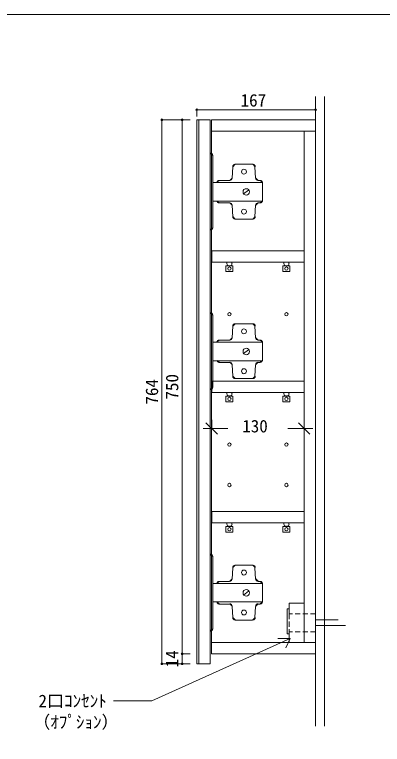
# Model space of a CAD drawing. Units: millimetres at full size, sheet at 1:6; details may follow other scales. Extents: x -1249 to 1249, y -827 to 827.
# Drawn here: x -142 to 375, y -198 to 827 of the extents above; entities that cross this region are included whole.
import ezdxf
from ezdxf.enums import TextEntityAlignment as Align

# ---------------------------------------------------------------- set-up
doc = ezdxf.new("R2010")
doc.units = ezdxf.units.MM
doc.header["$LTSCALE"] = 6
doc.header["$PDMODE"] = 32
doc.header["$PDSIZE"] = 2.4
doc.linetypes.add('DASHED1', pattern=[1.8, 1.2, -0.6])
doc.layers.add('0-0_0', color=7, linetype='Continuous', lineweight=15)
doc.styles.add('ＭＳ ゴシック', font='')
doc.styles.get('ＭＳ ゴシック').set_extended_font_data('MS Gothic')

msp = doc.modelspace()

# ---------------------------------------------------------------- linework, layer by layer
at = {"layer": '0-0_0'}
for p, q in [((281.017, 711.361), (281.017, -172.873)), ((293.517, 711.361), (293.517, -172.873)), ((113.973, 692.912), (281.017, 692.912)), ((113.973, 692.912), (113.973, 683.199)), ((281.017, 692.912), (281.017, 683.199)), ((65.096, 678.817), (65.096, -85.183)), ((65.096, 678.817), (104.661, 678.817)), ((93.471, 678.817), (93.471, -71.183)), ((93.471, 678.817), (104.661, 678.817)), ((114.013, -85.183), (114.013, 678.817)), ((114.013, 678.817), (132.938, 678.817)), ((116.925, 678.817), (116.925, -85.183)), ((132.938, -85.183), (132.938, 678.817)), ((281.017, 678.817), (135.017, 678.817)), ((135.017, 662.817), (135.017, 678.817)), ((135.017, 662.817), (135.017, -55.183)), ((135.017, 662.817), (281.017, 662.817)), ((265.017, 662.817), (265.017, -55.183)), ((136.537, 628.777), (133.079, 632.234)), ((168.017, 616.221), (164.559, 612.764)), ((196.221, 612.764), (192.764, 616.221)), ((160.374, 593.658), (163.828, 596.958)), ((196.953, 596.958), (200.407, 593.658)), ((145.453, 593.658), (142.106, 591.065)), ((206.666, 591.065), (203.318, 593.658)), ((142.106, 564.589), (145.453, 561.996)), ((203.318, 561.996), (206.666, 564.589)), ((163.828, 558.696), (160.374, 561.996)), ((200.407, 561.996), (196.953, 558.696)), ((164.559, 542.889), (168.017, 539.432)), ((192.764, 539.432), (196.221, 542.889)), ((133.079, 523.783), (136.537, 527.24)), ((159.464, 473.561), (160.556, 473.561)), ((239.529, 473.561), (240.621, 473.561)), ((136.537, 404.596), (133.079, 408.053)), ((168.017, 392.404), (164.559, 388.947)), ((196.221, 388.947), (192.764, 392.404)), ((145.453, 369.477), (142.106, 366.884)), ((160.374, 369.477), (163.828, 372.777)), ((196.953, 372.777), (200.407, 369.477)), ((206.666, 366.884), (203.318, 369.477)), ((142.106, 340.771), (145.453, 338.179)), ((203.318, 338.179), (206.666, 340.771)), ((163.828, 334.878), (160.374, 338.179)), ((200.407, 338.179), (196.953, 334.878)), ((164.559, 318.708), (168.017, 315.251)), ((192.764, 315.251), (196.221, 318.708)), ((133.079, 299.602), (136.537, 303.059)), ((159.464, 290.504), (160.556, 290.504)), ((239.529, 290.504), (240.621, 290.504)), ((135.081, 245.376), (135.081, 257.386)), ((265.004, 245.376), (265.004, 257.386)), ((143.088, 237.37), (127.075, 253.383)), ((256.998, 253.383), (273.011, 237.37)), ((123.071, 245.376), (157.645, 245.376)), ((277.014, 245.376), (242.077, 245.376)), ((159.464, 107.447), (160.556, 107.447)), ((239.529, 107.447), (240.621, 107.447)), ((136.537, 65.413), (133.079, 68.87)), ((168.017, 53.221), (164.559, 49.764)), ((196.221, 49.764), (192.764, 53.221)), ((160.374, 30.657), (163.828, 33.958)), ((196.953, 33.958), (200.407, 30.657)), ((145.453, 30.293), (142.106, 27.701)), ((206.666, 27.701), (203.318, 30.293)), ((142.106, 1.588), (145.453, -1.005)), ((203.318, -1.005), (206.666, 1.588)), ((163.828, -4.305), (160.374, -1.005)), ((200.407, -1.005), (196.953, -4.305)), ((244.017, -7.999), (241.017, -7.999)), ((241.017, -7.999), (241.017, -42.999)), ((244.017, -15.183), (244.017, -0.183)), ((244.017, -0.183), (265.017, -0.183)), ((265.017, -0.183), (265.017, -55.183)), ((164.559, -20.111), (168.017, -23.568)), ((192.764, -23.568), (196.221, -20.111)), ((280.844, -23.683), (312.946, -23.683)), ((133.079, -39.581), (136.537, -36.124)), ((244.017, -55.183), (244.017, -40.183)), ((280.844, -31.683), (322.946, -31.683)), ((245.573, -49.658), (228.111, -49.658)), ((239.025, -62.754), (245.573, -49.658)), ((244.017, -42.999), (241.017, -42.999)), ((135.017, -55.183), (135.017, -71.183)), ((281.017, -55.183), (135.017, -55.183)), ((265.017, -55.183), (244.017, -55.183)), ((281.017, -55.183), (281.017, -71.183)), ((93.471, -71.183), (104.661, -71.183)), ((93.471, -71.183), (93.471, -85.183)), ((281.017, -71.183), (135.017, -71.183)), ((65.096, -85.183), (104.661, -85.183)), ((93.471, -85.183), (104.661, -85.183)), ((132.938, -85.183), (114.013, -85.183))]:
    msp.add_line(p, q, dxfattribs=at)
at = {"layer": '0-0_0', "linetype": 'DASHED1'}
for p, q in [((244.017, -15.183), (244.017, -40.183)), ((281.03, -15.183), (244.017, -15.183)), ((281.03, -40.183), (244.017, -40.183))]:
    msp.add_line(p, q, dxfattribs=at)
at = {"layer": '0-0_0', "lineweight": 18}
msp.add_lwpolyline([(-1249.379, -826.86), (1248.863, -826.86), (1248.863, 826.506), (-1249.379, 826.506)], close=True, dxfattribs=at)
at = {"layer": '0-0_0'}
for points in [[(281.017, 678.817), (281.017, 662.817), (281.017, -55.183)], [(132.938, 523.419), (132.938, 631.87), (132.938, 523.419)], [(136.537, 628.595), (136.537, 527.058), (136.537, 628.595)], [(192.582, 616.221), (167.835, 616.221), (192.582, 616.221)], [(164.559, 612.582), (163.832, 596.933), (164.559, 612.582)], [(196.585, 596.933), (195.857, 612.582), (196.585, 596.933)], [(160.192, 593.294), (145.271, 593.294), (160.192, 593.294)], [(203.136, 593.294), (200.225, 593.294), (203.136, 593.294)], [(179.845, 574.733), (186.759, 579.828), (179.845, 574.733)], [(160.192, 561.996), (145.271, 561.996), (160.192, 561.996)], [(164.559, 542.707), (163.832, 558.72), (164.559, 542.707)], [(196.585, 558.72), (195.857, 542.707), (196.585, 558.72)], [(203.136, 561.996), (200.225, 561.996), (203.136, 561.996)], [(192.582, 539.068), (167.835, 539.068), (192.582, 539.068)], [(163.468, 476.472), (163.468, 478.656), (156.189, 478.656), (156.189, 476.472)], [(243.532, 476.472), (243.532, 478.656), (236.254, 478.656), (236.254, 476.472)], [(132.938, 299.238), (132.938, 407.689), (132.938, 299.238)], [(136.537, 404.414), (136.537, 302.877), (136.537, 404.414)], [(192.582, 392.04), (167.835, 392.04), (192.582, 392.04)], [(164.559, 388.765), (163.832, 372.752), (164.559, 388.765)], [(196.585, 372.752), (195.857, 388.765), (196.585, 372.752)], [(160.192, 369.477), (145.271, 369.477), (160.192, 369.477)], [(203.136, 369.477), (200.225, 369.477), (203.136, 369.477)], [(179.845, 350.552), (186.759, 355.647), (179.845, 350.552)], [(160.192, 337.815), (145.271, 337.815), (160.192, 337.815)], [(164.559, 318.526), (163.832, 334.539), (164.559, 318.526)], [(196.585, 334.539), (195.857, 318.526), (196.585, 334.539)], [(203.136, 337.815), (200.225, 337.815), (203.136, 337.815)], [(192.582, 315.251), (167.835, 315.251), (192.582, 315.251)], [(163.468, 293.779), (163.468, 295.599), (156.189, 295.599), (156.189, 293.779)], [(243.532, 293.779), (243.532, 295.599), (236.254, 295.599), (236.254, 293.779)], [(163.468, 110.722), (163.468, 112.542), (156.189, 112.542), (156.189, 110.722)], [(243.532, 110.722), (243.532, 112.542), (236.254, 112.542), (236.254, 110.722)], [(132.938, -39.581), (132.938, 68.87), (132.938, -39.581)], [(136.537, 65.231), (136.537, -36.306), (136.537, 65.231)], [(192.582, 53.221), (167.835, 53.221), (192.582, 53.221)], [(164.559, 49.582), (163.832, 33.569), (164.559, 49.582)], [(196.585, 33.569), (195.857, 49.582), (196.585, 33.569)], [(160.192, 30.293), (145.271, 30.293), (160.192, 30.293)], [(203.136, 30.293), (200.225, 30.293), (203.136, 30.293)], [(179.845, 11.369), (186.759, 16.828), (179.845, 11.369)], [(160.192, -1.369), (145.271, -1.369), (160.192, -1.369)], [(164.559, -20.293), (163.832, -4.644), (164.559, -20.293)], [(196.585, -4.644), (195.857, -20.293), (196.585, -4.644)], [(203.136, -1.369), (200.225, -1.369), (203.136, -1.369)], [(192.582, -23.932), (167.835, -23.932), (192.582, -23.932)], [(245.573, -49.658), (51.102, -137.359), (-2.903, -137.359)]]:
    msp.add_lwpolyline(points, dxfattribs=at)
for points in [[(136.537, 590.746), (206.411, 590.746), (206.411, 564.543), (136.537, 564.543), (206.411, 564.543), (206.411, 590.746)], [(265.004, 478.656), (265.004, 494.669), (135.081, 494.669), (135.081, 478.656)], [(164.923, 473.561), (164.923, 465.554), (155.097, 465.554), (155.097, 473.561)], [(244.988, 473.561), (244.988, 465.554), (235.162, 465.554), (235.162, 473.561)], [(136.537, 366.565), (206.411, 366.565), (206.411, 340.362), (136.537, 340.362), (206.411, 340.362), (206.411, 366.565)], [(265.004, 295.599), (265.004, 311.612), (135.081, 311.612), (135.081, 295.599)], [(164.923, 290.504), (164.923, 282.497), (155.097, 282.497), (155.097, 290.504)], [(244.988, 290.504), (244.988, 282.497), (235.162, 282.497), (235.162, 290.504)], [(265.004, 112.542), (265.004, 128.555), (135.081, 128.555), (135.081, 112.542)], [(164.923, 107.447), (164.923, 99.44), (155.097, 99.44), (155.097, 107.447)], [(244.988, 107.447), (244.988, 99.44), (235.162, 99.44), (235.162, 107.447)], [(136.537, 27.746), (206.411, 27.746), (206.411, 1.543), (136.537, 1.543), (206.411, 1.543), (206.411, 27.746)]]:
    msp.add_lwpolyline(points, close=True, dxfattribs=at)
for centre, radius in [((180.39, 605.849), 3.457), ((180.39, 605.849), 3.457), ((183.666, 577.463), 4.549), ((183.666, 577.463), 4.549), ((180.39, 549.804), 3.457), ((180.39, 549.804), 3.457), ((160.01, 469.739), 2.365), ((160.01, 469.739), 2.365), ((240.075, 469.739), 2.365), ((240.075, 469.739), 2.365), ((160.01, 405.688), 2.365), ((240.075, 405.688), 2.365), ((180.39, 381.668), 3.457), ((180.39, 381.668), 3.457), ((183.666, 353.282), 4.549), ((183.666, 353.282), 4.549), ((180.39, 325.623), 3.457), ((180.39, 325.623), 3.457), ((160.01, 286.682), 2.365), ((160.01, 286.682), 2.365), ((240.075, 286.682), 2.365), ((240.075, 286.682), 2.365), ((160.01, 222.631), 2.365), ((240.075, 222.631), 2.365), ((160.01, 165.858), 2.365), ((240.075, 165.858), 2.365), ((160.01, 103.625), 2.365), ((160.01, 103.625), 2.365), ((240.075, 103.625), 2.365), ((240.075, 103.625), 2.365), ((180.39, 42.849), 3.457), ((180.39, 42.849), 3.457), ((183.666, 14.462), 4.549), ((183.666, 14.462), 4.549), ((180.39, -13.196), 3.457), ((180.39, -13.196), 3.457)]:
    msp.add_circle(centre, radius, dxfattribs=at)
for centre, radius, start, end in [((133.079, 628.777), 3.457, 359.99996, 90.00004), ((168.017, 612.764), 3.457, 89.99996, 180.00004), ((192.764, 612.764), 3.457, 359.99996, 90.00004), ((160.374, 597.115), 3.457, 269.99997, 357.39629), ((200.407, 597.115), 3.457, 182.60371, 270.00003), ((145.453, 590.2), 3.457, 90, 165.52001), ((203.318, 590.2), 3.457, 14.47999, 90), ((145.453, 565.453), 3.457, 194.47999, 270), ((203.318, 565.453), 3.457, 270, 345.52001), ((160.374, 558.538), 3.457, 2.60371, 90.00003), ((200.407, 558.538), 3.457, 89.99997, 177.39629), ((168.017, 542.889), 3.457, 179.99996, 270.00004), ((192.764, 542.889), 3.457, 269.99996, 0.00004), ((133.079, 527.24), 3.457, 269.99996, 0.00004), ((159.646, 476.654), 3.093, 180, 270), ((160.738, 476.654), 3.093, 270, 360), ((239.711, 476.654), 3.093, 180, 270), ((240.803, 476.654), 3.093, 270, 360), ((133.079, 404.596), 3.457, 359.99996, 90.00004), ((168.017, 388.947), 3.457, 89.99996, 180.00004), ((192.764, 388.947), 3.457, 359.99996, 90.00004), ((145.453, 366.019), 3.457, 90, 165.52001), ((160.374, 372.934), 3.457, 269.99997, 357.39629), ((200.407, 372.934), 3.457, 182.60371, 270.00003), ((203.318, 366.019), 3.457, 14.47999, 90), ((145.453, 341.636), 3.457, 194.47999, 270), ((203.318, 341.636), 3.457, 270, 345.52001), ((160.374, 334.721), 3.457, 2.60371, 90.00003), ((200.407, 334.721), 3.457, 89.99997, 177.39629), ((168.017, 318.708), 3.457, 179.99996, 270.00004), ((192.764, 318.708), 3.457, 269.99996, 0.00004), ((133.079, 303.059), 3.457, 269.99996, 0.00004), ((159.646, 293.961), 3.093, 180, 270), ((160.738, 293.961), 3.093, 270, 360), ((239.711, 293.961), 3.093, 180, 270), ((240.803, 293.961), 3.093, 270, 360), ((159.646, 110.904), 3.093, 180, 270), ((160.738, 110.904), 3.093, 270, 360), ((239.711, 110.904), 3.093, 180, 270), ((240.803, 110.904), 3.093, 270, 360), ((133.079, 65.413), 3.457, 359.99996, 90.00004), ((168.017, 49.764), 3.457, 89.99996, 180.00004), ((192.764, 49.764), 3.457, 359.99996, 90.00004), ((160.374, 34.115), 3.457, 269.99997, 357.39629), ((200.407, 34.115), 3.457, 182.60371, 270.00003), ((145.453, 26.836), 3.457, 90, 165.52001), ((203.318, 26.836), 3.457, 14.47999, 90), ((145.453, 2.453), 3.457, 194.47999, 270), ((203.318, 2.453), 3.457, 270, 345.52001), ((160.374, -4.462), 3.457, 2.60371, 90.00003), ((200.407, -4.462), 3.457, 89.99997, 177.39629), ((168.017, -20.111), 3.457, 179.99996, 270.00004), ((192.764, -20.111), 3.457, 269.99996, 0.00004), ((133.079, -36.124), 3.457, 269.99996, 0.00004)]:
    msp.add_arc(centre, radius, start, end, dxfattribs=at)
for p in [(113.973, 692.912), (281.017, 692.912), (65.096, 678.817), (93.471, 678.817), (93.471, -71.183), (65.096, -85.183), (93.471, -85.183)]:
    msp.add_point(p, dxfattribs=at)

# ---------------------------------------------------------------- texts
at = {"layer": '0-0_0', "style": 'ＭＳ ゴシック'}
for s, p in [('167', (175.679, 692.082)), ('130', (177.987, 234.456)), ('2口ｺﾝｾﾝﾄ', (-108.344, -151.468)), ('（ｵﾌﾟｼｮﾝ）', (-115.722, -181.023))]:
    msp.add_text(s, height=17.6, dxfattribs=at).set_placement(p, align=Align.BOTTOM_LEFT)
for s, p in [('750', (93.471, 285.817)), ('764', (65.096, 278.817)), ('14', (93.471, -90.183))]:
    msp.add_text(s, height=17.6, rotation=90, dxfattribs=at).set_placement(p, align=Align.BOTTOM_LEFT)

doc.saveas('drawing.dxf')
